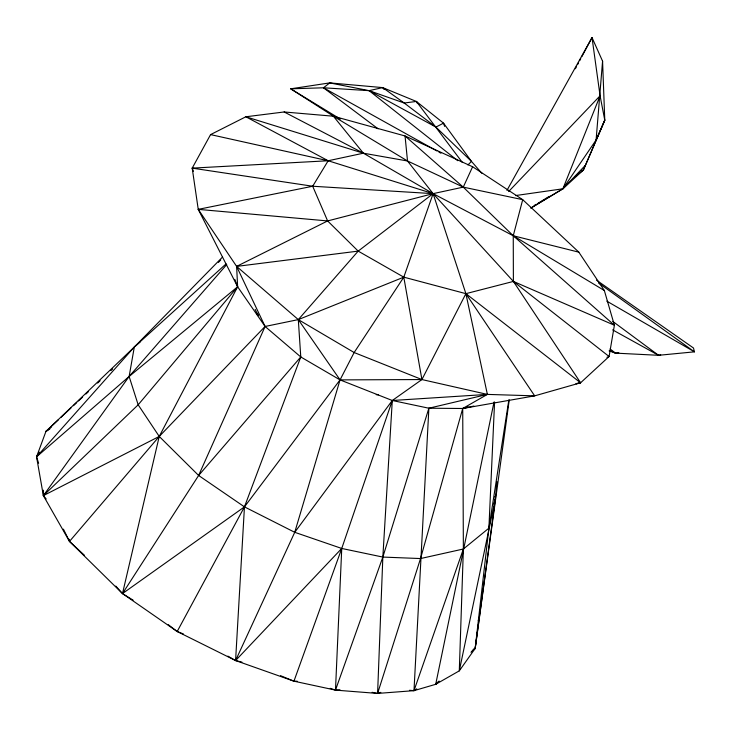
<?xml version="1.0" encoding="UTF-8"?>
<svg xmlns="http://www.w3.org/2000/svg" width="731" height="731" viewBox="0 0 731 731"><rect width="100%" height="100%" fill="white"/><g stroke="black" fill="none" stroke-linecap="round" stroke-linejoin="round"><path stroke-width="1.1" d="M509.233 399.921L475.177 648.434L459.296 670.857L435.703 684.307L413.993 690.658L377.598 693.427L335.483 690.119L293.944 681.182L235.583 660.55L177.176 631.511L122.488 593.581L69.491 541.415L43.367 495.636L43.403 490.181M604.345 290.527L513.253 235.757L433.108 193.642L363.389 153.199L333.382 116.211L407.514 160.984L433.108 193.642L465.894 293.661L534.672 395.855L462.714 408.492L428.878 408.218L392.291 400.497L340.052 379.892L300.77 356.956L265.097 326.465L237.63 286.771L198.238 209.358L192.207 168.13L210.574 134.605L245.854 116.777L284.158 111.971L333.382 116.211L405.047 135.966L472.619 166.75L522.711 199.673L578.833 252.168L604.345 290.527L614.396 325.249L609.087 356.509L580.597 382.788L534.672 395.855L487.376 394.402L462.714 408.492L463.372 549.008L459.296 670.857L495.417 498.579L496.916 481.583M494.576 402.105L488.902 528.175L475.177 648.434L470.974 652.244M576.147 383.757L580.597 382.788L513.39 281.426L513.253 235.757L522.711 199.673L463.262 187.136L407.514 160.984L363.389 153.199L328.182 160.756L312.685 186.241L327.634 220.936L358.19 251.117L403.795 277.159L465.894 293.661L487.376 394.402L428.878 408.218L413.993 690.658L409.515 690.283M241.943 662.112L235.583 660.55L244.456 506.866L300.77 356.956L298.312 319.611L358.19 251.117L433.108 193.642L463.262 187.136L472.619 166.75M407.514 160.984L405.047 135.966L463.262 187.136L513.253 235.757L614.396 325.249L513.39 281.426L465.894 293.661L421.915 379.553L392.291 400.497L382.843 557.077L377.598 693.427L372.125 692.312M506.958 190.398L592.019 37.573L602.572 61.166L596.094 140.014L562.888 188.799L530.971 207.988M471.778 651.431L475.177 648.434L495.417 498.579L494.814 496.404M508.84 399.994L488.902 528.175L463.372 549.008L420.535 558.557L382.843 557.077L341.743 548.46L294.739 532.305L244.456 506.866L198.622 475.47L159.239 436.434L138.168 404.81L129.131 376.474L134.312 347.024L222.589 256.992M439.066 681.255L435.703 684.307L494.028 402.032M133.115 600.169L122.488 593.581L159.239 436.434L237.63 286.771L236.625 266.395L198.238 209.358L312.685 186.241L433.108 193.642L513.39 281.426L609.087 356.509L606.949 357.295M468.05 406.865L462.714 408.492L420.535 558.557L377.598 693.427L380.833 692.358M227.88 656.118L235.583 660.55L294.739 532.305L340.052 379.892L354.151 352.525L403.795 277.159L433.108 193.642L328.182 160.756L210.574 134.605M428.878 408.218L382.843 557.077L335.483 690.119L330.211 688.346M493.745 503.97L495.417 498.579M433.108 193.642L327.634 220.936L236.625 266.395L298.312 319.611L354.151 352.525L421.915 379.553L487.376 394.402L392.291 400.497L341.743 548.46L293.944 681.182L280.521 675.663M463.372 549.008L413.993 690.658L416.771 688.84M46.181 498.971L43.367 495.636L36.55 456.857L45.934 431.436L134.312 347.024L226.08 263.891M478.275 620.582L479.463 617.457M530.889 208.024L562.888 188.799L583.411 170.012L604.775 120.195L602.572 61.166M515.501 195.57L562.888 188.799L600.078 95.798L592.019 37.573L581.821 56.689M575.334 176.244L583.411 170.012L604.775 120.195L600.078 95.798L508.612 191.568M596.094 140.014L604.775 120.195M115.8 586.079L122.488 593.581L198.622 475.47L265.097 326.465L236.625 266.395L358.19 251.117M575.37 68.751L576.448 66.74M577.517 64.73L578.596 62.72M579.674 60.71L580.743 58.699M183.353 633.923L177.176 631.511L244.456 506.866L340.052 379.892L421.915 379.553L403.795 277.159L298.312 319.611L265.097 326.465L159.239 436.434L69.491 541.415L84.449 555.277M38.633 463.253L36.55 456.857L39.602 452.187M159.239 436.434L43.367 495.636L129.131 376.474L226.72 264.576M294.739 532.305L392.291 400.497M198.622 475.47L300.77 356.956M236.981 283.518L237.63 286.771L129.131 376.474L36.55 456.857L134.312 347.024L140.315 341.761M36.55 456.857L38.706 454.472M218.423 262.42L220.744 259.925M235.583 660.55L341.743 548.46L335.483 690.119L339.988 689.799M562.888 188.799L585.147 165.544M467.931 164.941L471.468 161.396L443.534 123.155L416.378 101.454L382.688 87.601L329.727 82.895L290.7 88.817L335.721 117.627M43.367 495.636L138.168 404.81L237.63 286.771L234.788 279.361M435.703 684.307L439.011 681.182M49.799 429.033L45.934 431.436L58.443 419.731M60.938 417.392L70.944 408.035M73.447 405.696L76.782 402.571M78.445 401.008L82.612 397.107M85.947 393.991L88.451 391.652M97.616 383.071L100.12 380.723M110.957 370.58L112.62 369.027M45.934 431.436L51.243 427.178M340.335 119.08L290.7 88.817L323.504 87.793L329.727 82.895L369.082 90.653L404.216 103.016L435.904 127.075L471.468 161.396L481.893 173.32M549.301 196.337L538.043 203.273M122.488 593.581L244.456 506.866M534.233 205.429L536.134 204.351M473.14 649.411L475.177 648.434M581.227 170.67L583.411 170.012M462.412 162.52L416.378 101.454L404.216 103.016L382.688 87.601L369.082 90.653L323.504 87.793L378.055 128.802M462.714 408.492L473.834 406.07M609.124 350.907L615.475 353.128L658.54 355.303L660.723 354.855M576.138 383.611L580.597 382.788L465.894 293.661M610.403 350.524L615.475 353.128L618.837 352.717M612.624 329.873L658.54 355.303L694.45 351.839L693.491 348.011L596.469 280.137M193.432 171.31L192.207 168.13L328.182 160.756L245.854 116.777L363.389 153.199L284.158 111.971M293.944 681.182L297.197 681.21M376.237 394.722L378.448 394.767M198.238 209.358L327.634 220.936M192.207 168.13L312.685 186.241M513.253 235.757L578.833 252.168M323.504 87.793L436.946 150.988M438.938 152.103L440.93 153.208M606.803 301.145L694.45 351.839L598.47 282.906M612.761 321.393L658.54 355.303M168.276 624.658L177.176 631.511M610.093 348.961L615.475 353.128M457.752 160.701L369.082 90.653L435.904 127.075L443.534 123.155L444.622 126.39M382.688 87.601L384.067 89.42M298.312 319.611L340.052 379.892M256.499 312.649L258.098 315.6L257.604 313.398M416.378 101.454L417.438 103.464M63.423 529.153L69.491 541.415L69.317 539.341M255.174 309.405L258.098 315.6"/></g></svg>
